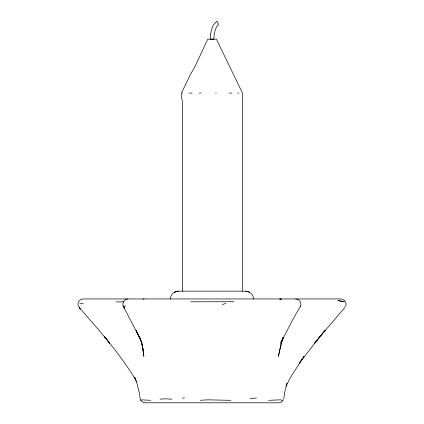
<?xml version="1.0" encoding="UTF-8"?>
<svg xmlns="http://www.w3.org/2000/svg" width="424" height="424" viewBox="0 0 424 424"><rect width="100%" height="100%" fill="white"/><g stroke="black" fill="none" stroke-linecap="round" stroke-linejoin="round"><path stroke-width="0.64" d="M170.432 298.947C170.384 294.707 174.057 291.272 178.218 291.161L245.724 291.161C249.874 291.352 253.568 294.664 253.51 298.947M282.919 337.997L281.266 343.202L278.361 356.372L281.382 343.202L283.11 337.419M283.741 399.09L284.801 391.75L286.984 383.497L286.502 384.674M283.237 337.419L280.661 343.202C287.022 330.89 293.064 318.36 300.33 306.563C302.132 303.277 299.498 298.888 295.745 298.947M281.266 343.202L283.29 337.419M285.887 386.455L290.663 377.063L304.008 356.372L299.164 363.336L319.791 336.841L344.786 307.601M345.115 306.769L345.783 305.932C346.986 302.672 344.394 298.947 340.917 298.947L83.088 298.947C79.622 298.941 77.014 302.656 78.212 305.921L79.092 306.748M124.174 306.637L125.668 305.863M135.468 378.823L134.583 377.063L136.994 383.513L139.459 393.599L140.243 399.594L140.789 400.277L141.605 399.864L150.589 400.298M222.271 304.527L226.013 303.388M127.969 298.947C123.082 298.909 121.264 305.238 124.508 308.471L123.098 305.587M142.782 299.137L144.171 298.947M250.139 398.814L256.488 397.961M182.23 398.125L184.541 397.86M268.62 400.33L280.222 399.848L282.013 400.251L283.232 399.922L281.298 402.143L278.769 402.8L145.231 402.8L142.681 402.127L140.789 400.277M160.007 399.154L165.805 398.825L171.932 399.201M200.287 400.261L207.908 399.853L230.804 400.32M115.922 301.93L123.824 301.851M233.836 301.724L190.715 301.809M182.331 93.073L182.68 93.073M189.12 93.073L191.977 93.073M199.291 93.073L201.146 93.073M215.652 93.073L216.314 93.073M229.315 93.073L231.965 93.073M237.652 93.073L239.004 93.073M79.855 303.42L83.247 303.679M279.755 298.947L281.154 299.143M279.872 298.947L281.266 299.143M245.724 291.161L249.619 292.205M79.209 307.591L80.422 308.889L79.299 307.628C99.937 331.176 120.967 354.798 136.888 381.902M123.442 306.685L123.331 306.404L139.167 336.841L136.019 330.169L141.998 343.202L139.533 336.841L141.653 343.202L143.116 349.986L141.966 343.816L143.863 356.372L142.443 345.708M300.234 306.027L300.33 306.563M242.502 291.182L242.502 93.073L216.388 39.188L207.733 39.188L195.204 66.128L190.577 74.211L181.44 93.073L181.44 96.423L182.331 101.453L182.331 291.182M210.585 34.212L210.182 39.162L213.834 39.215C214.242 34.079 214.634 28.148 218.604 24.391L216.828 21.2L213.489 24.762L211.618 29.351L210.585 34.212M325.208 330.169L314.608 343.202L325.208 330.169M176.527 291.521L174.322 292.205L178.218 291.161L176.527 291.521M344.087 301.692L338.182 300.648L344.087 301.692M109.71 343.202L104.585 336.841L109.678 343.202"/></g></svg>
